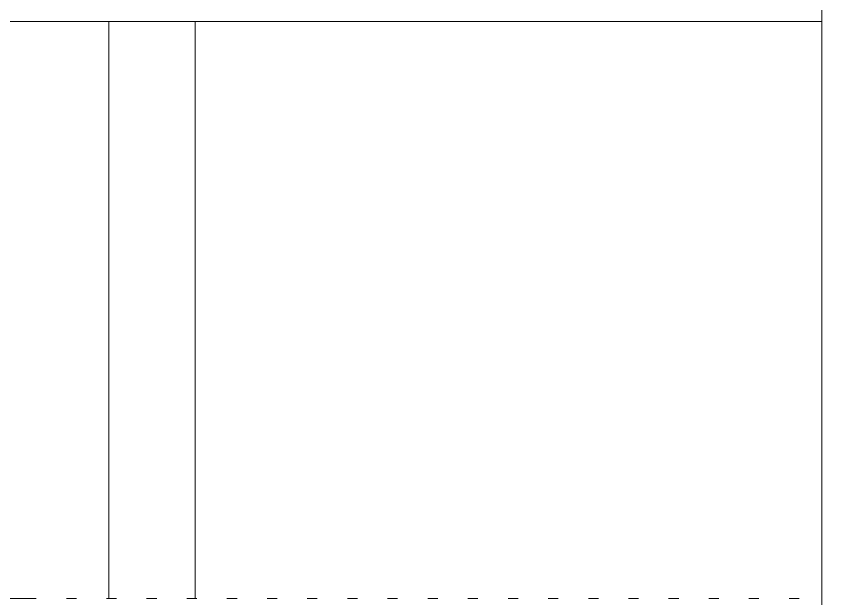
# Model space of a CAD drawing. Header units: millimetres. Extents: x 2509 to 128734, y 2492 to 91667.
# Drawn here: x 37459 to 37540.8, y 72103 to 72161 of the extents above; entities that cross this region are included whole.
import ezdxf

# ---------------------------------------------------------------- set-up
doc = ezdxf.new("R2010")
doc.units = ezdxf.units.MM
doc.layers.add('SSH_搬运系统', color=7, linetype='Continuous')

# ---------------------------------------------------------------- blocks, each defined once
blk = doc.blocks.new('SSH_机械臂')
at = {"layer": 'SSH_搬运系统', "lineweight": 15}
for p, q in [((1666.873, 2261.643, 0), (1666.873, 2559.643, 0)), ((1666.873, 2332.643, 0), (1609.373, 2332.643, 0)), ((1666.873, 2324.046, 0), (1609.373, 2324.046, 0)), ((1446.873, 2261.643, 0), (1746.873, 2261.643, 0))]:
    blk.add_line(p, q, dxfattribs=at)
for centre, radius, start, end in [((3603.35, 2684.145, 0), 2525.003, 188.199093, 258.295751), ((3603.347, 2684.143, 0), 2524, 188.20232, 254.525226)]:
    blk.add_arc(centre, radius, start, end, dxfattribs=at)
for points in [[(1609.373, 2339.89, 0), (1609.373, 2451.643, 0)], [(1609.373, 2335.89, 0), (1609.373, 2336.89, 0)], [(1609.373, 2331.89, 0), (1609.373, 2332.89, 0)], [(1609.373, 2327.89, 0), (1609.373, 2328.89, 0)], [(1609.373, 2323.89, 0), (1609.373, 2324.89, 0)], [(1609.373, 2319.89, 0), (1609.373, 2320.89, 0)], [(1609.373, 2315.89, 0), (1609.373, 2316.89, 0)], [(1609.373, 2311.89, 0), (1609.373, 2312.89, 0)], [(1609.373, 2307.89, 0), (1609.373, 2308.89, 0)], [(1609.373, 2303.89, 0), (1609.373, 2304.89, 0)], [(1609.373, 2299.89, 0), (1609.373, 2300.89, 0)], [(1609.373, 2295.89, 0), (1609.373, 2296.89, 0)], [(1609.373, 2291.89, 0), (1609.373, 2292.89, 0)], [(1609.373, 2287.89, 0), (1609.373, 2288.89, 0)], [(1609.373, 2283.89, 0), (1609.373, 2284.89, 0)], [(1609.373, 2279.89, 0), (1609.373, 2280.89, 0)], [(1609.373, 2275.89, 0), (1609.373, 2276.89, 0)], [(1609.373, 2271.89, 0), (1609.373, 2272.89, 0)], [(1609.373, 2267.89, 0), (1609.373, 2268.89, 0)], [(1609.373, 2263.89, 0), (1609.373, 2264.89, 0)]]:
    blk.add_open_spline(points, degree=1, dxfattribs=at)

msp = doc.modelspace()

# ---------------------------------------------------------------- block references
at = {"layer": 'SSH_搬运系统', "rotation": 90}
msp.add_blockref('SSH_机械臂', (39800.878, 70493.639, 0), dxfattribs=at)

doc.saveas('drawing.dxf')
